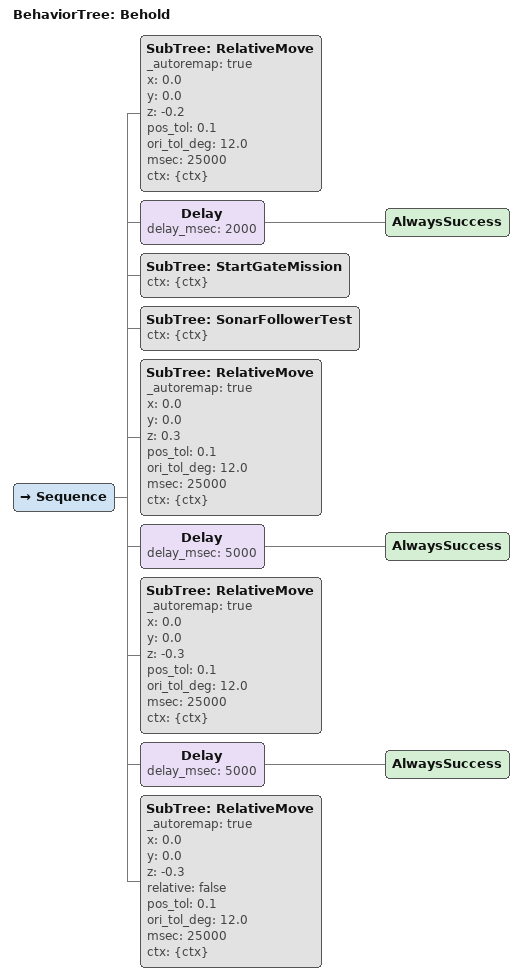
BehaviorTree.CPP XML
<root BTCPP_format="4" main_tree_to_execute="Behold">
    <BehaviorTree ID="Behold">
        <Sequence>
            <!-- first move down -->
            <SubTree ID="RelativeMove" _autoremap="true"
                x="0.0" y="0.0" z="-0.2"
                pos_tol="0.1" ori_tol_deg="12.0" msec="25000"
                ctx="{ctx}"/>

            <!-- I think the pos tol isn't strict enough, so we will delay a little -->
            <Delay delay_msec="2000"><AlwaysSuccess/></Delay>

            <!-- run start gate mission THIS IS LOOKING FOR SHARK DON'T DO THAT -->
            <SubTree ID="StartGateMission" ctx="{ctx}"/>

            <!-- go to pinger -->
            <SubTree ID="SonarFollowerTest" ctx="{ctx}"/>

            <!-- surface TODO would be nice to have some command to surface while remaining in place-->
            <SubTree ID="RelativeMove" _autoremap="true"
                x="0.0" y="0.0" z="0.3"
                pos_tol="0.1" ori_tol_deg="12.0" msec="25000"
                ctx="{ctx}"/>

            <!-- wait -->
            <Delay delay_msec="5000"><AlwaysSuccess/></Delay>

            <!-- back down -->
            <SubTree ID="RelativeMove" _autoremap="true"
                x="0.0" y="0.0" z="-0.3"
                pos_tol="0.1" ori_tol_deg="12.0" msec="25000"
                ctx="{ctx}"/>

            <!-- back down -->
            <Delay delay_msec="5000"><AlwaysSuccess/></Delay>

            <!-- return home -->
            <SubTree ID="RelativeMove" _autoremap="true"
                x="0.0" y="0.0" z="-0.3" relative="false"
                pos_tol="0.1" ori_tol_deg="12.0" msec="25000"
                ctx="{ctx}"/>

        </Sequence>
    </BehaviorTree>
</root>
